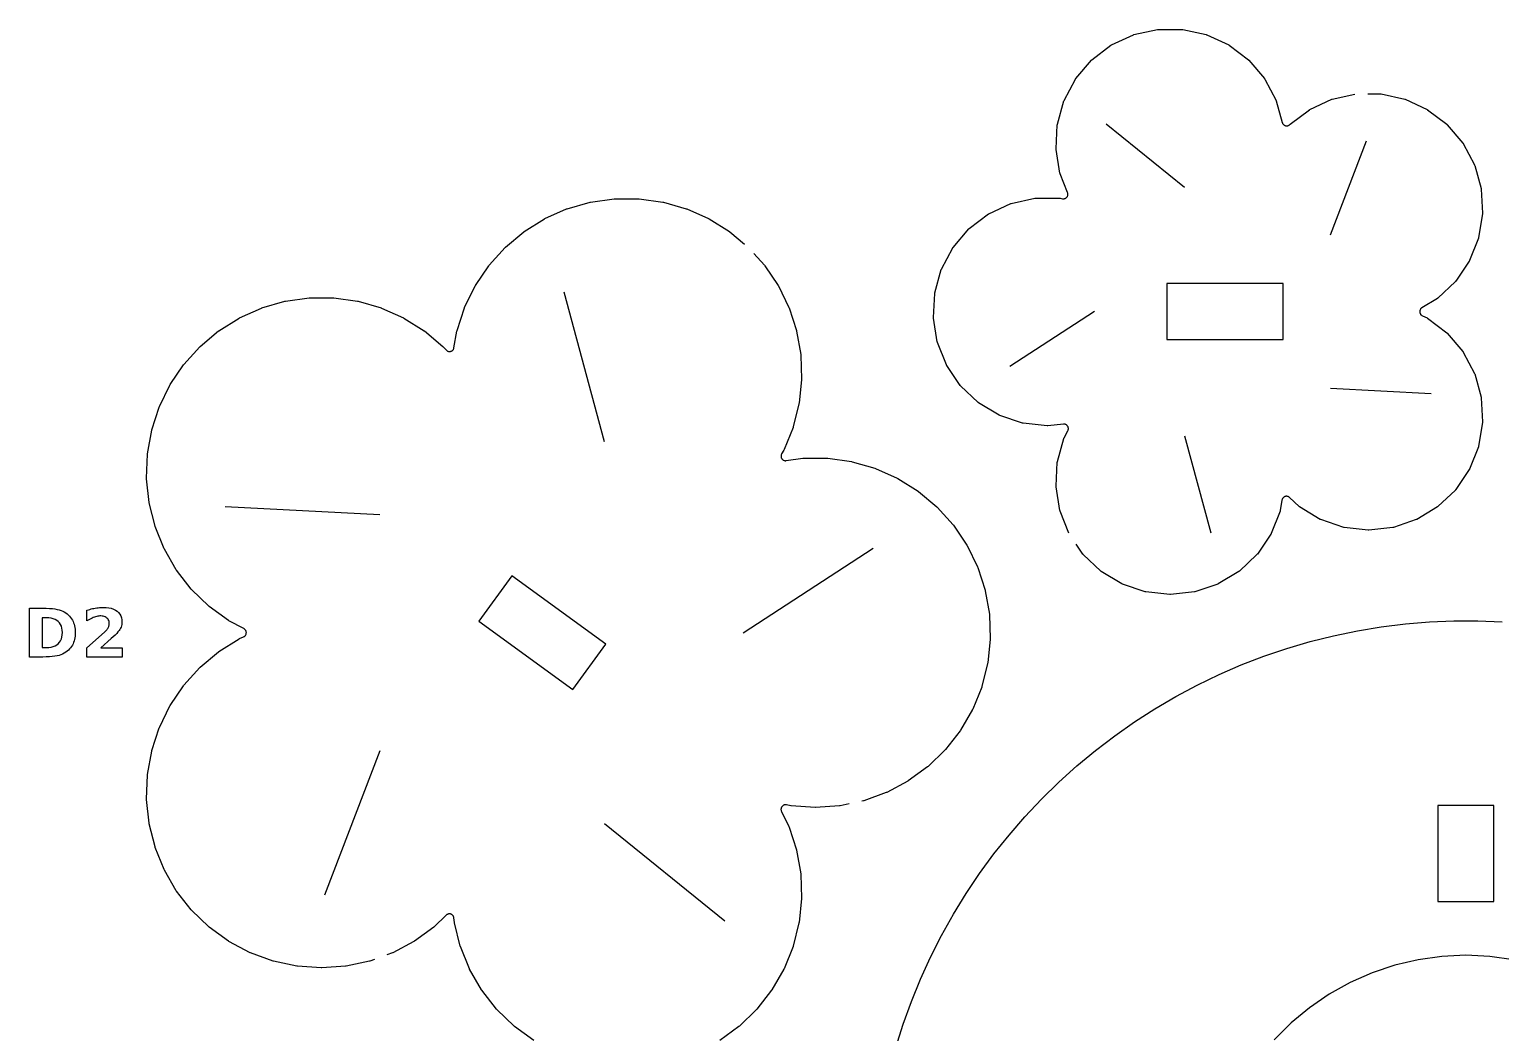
# Model space of a CAD drawing. Header units: millimetres. Extents: x 9 to 297, y 6 to 290.
# Drawn here: x 92.4 to 165.7, y 159.1 to 209.1 of the extents above; entities that cross this region are included whole.
import ezdxf

# ---------------------------------------------------------------- set-up
doc = ezdxf.new("R2010")
doc.units = ezdxf.units.MM
for name, color, linetype in [('CUT', 1, 'CONTINUOUS'), ('ENGRAVE', 5, 'CONTINUOUS'), ('SCORE', 7, 'CONTINUOUS')]:
    doc.layers.add(name, color=color, linetype=linetype)

msp = doc.modelspace()

# ---------------------------------------------------------------- linework, layer by layer
at = {"layer": 'CUT', "color": 1}
for points in [[(144.228, 183.9565), (143.7896, 185.0568), (143.785, 185.0702), (143.782, 185.0841), (143.5875, 186.2705), (143.586, 186.2846), (143.586, 186.2988), (143.6511, 187.4992), (143.6526, 187.5133), (143.6556, 187.5272), (143.9773, 188.6855), (143.9818, 188.699), (143.9877, 188.7119), (144.1744, 189.064), (144.1846, 189.0857), (144.192, 189.1066), (144.1973, 189.1281), (144.2004, 189.15), (144.2014, 189.1721), (144.2002, 189.1942), (144.1969, 189.2161), (144.1914, 189.2376), (144.1838, 189.2584), (144.1742, 189.2783), (144.1627, 189.2972), (144.1494, 189.3149), (144.1344, 189.3312), (144.1179, 189.346), (144.1, 189.359), (144.0809, 189.3703), (144.0608, 189.3796), (144.0399, 189.3868), (144.0184, 189.392), (143.9964, 189.3951), (143.9743, 189.3959), (143.9504, 189.3945), (143.1742, 189.3101), (143.16, 189.3093), (143.1458, 189.3101), (141.9507, 189.4401), (141.9367, 189.4424), (141.923, 189.4462), (140.7837, 189.83), (140.7705, 189.8353), (140.758, 189.8419), (139.7279, 190.4617), (139.7162, 190.4697), (139.7053, 190.4789), (138.8325, 191.3056), (138.8228, 191.3159), (138.8142, 191.3272), (138.1395, 192.3223), (138.1322, 192.3344), (138.1263, 192.3473), (137.6813, 193.4641), (137.6768, 193.4776), (137.6737, 193.4914), (137.4792, 194.6778), (137.4777, 194.6919), (137.4777, 194.7061), (137.5428, 195.9065), (137.5443, 195.9206), (137.5473, 195.9345), (137.869, 197.0929), (137.8735, 197.1063), (137.8795, 197.1192), (138.4426, 198.1814), (138.4499, 198.1935), (138.4585, 198.2048), (139.2368, 199.1211), (139.2465, 199.1314), (139.2573, 199.1406), (140.2144, 199.8681), (140.2262, 199.8761), (140.2387, 199.8827), (141.3298, 200.3875), (141.343, 200.3928), (141.3566, 200.3966), (142.5307, 200.655), (142.5447, 200.6573), (142.5589, 200.6581), (143.7611, 200.6581), (143.7753, 200.6573), (143.7893, 200.655), (143.9046, 200.6296), (143.9283, 200.6256), (143.9503, 200.6241), (143.9725, 200.6248), (143.9944, 200.6276), (144.016, 200.6326), (144.037, 200.6396), (144.0572, 200.6487), (144.0764, 200.6598), (144.0944, 200.6726), (144.111, 200.6872), (144.1262, 200.7034), (144.1397, 200.7209), (144.1514, 200.7397), (144.1612, 200.7596), (144.169, 200.7803), (144.1747, 200.8017), (144.1782, 200.8236), (144.1797, 200.8456), (144.1789, 200.8678), (144.176, 200.8897), (144.1709, 200.9113), (144.1631, 200.934), (143.7896, 201.8715), (143.785, 201.8849), (143.782, 201.8988), (143.5875, 203.0851), (143.586, 203.0993), (143.586, 203.1134), (143.6511, 204.3139), (143.6526, 204.328), (143.6556, 204.3418), (143.9773, 205.5002), (143.9818, 205.5137), (143.9877, 205.5266), (144.5509, 206.5887), (144.5582, 206.6009), (144.5668, 206.6122), (145.3451, 207.5284), (145.3548, 207.5387), (145.3656, 207.5479), (146.3227, 208.2755), (146.3344, 208.2834), (146.347, 208.2901), (147.4381, 208.7949), (147.4513, 208.8001), (147.4649, 208.8039), (148.639, 209.0624), (148.653, 209.0647), (148.6672, 209.0654), (149.8694, 209.0654), (149.8836, 209.0647), (149.8976, 209.0624), (151.0717, 208.8039), (151.0853, 208.8001), (151.0985, 208.7949), (152.1896, 208.2901), (152.2021, 208.2834), (152.2139, 208.2755), (153.1709, 207.5479), (153.1818, 207.5387), (153.1915, 207.5284), (153.9698, 206.6122), (153.9784, 206.6009), (153.9857, 206.5887), (154.5488, 205.5266), (154.5548, 205.5137), (154.5593, 205.5002), (154.8581, 204.4242), (154.8654, 204.402), (154.8741, 204.3822), (154.8847, 204.3634), (154.897, 204.3457), (154.9109, 204.3292), (154.9264, 204.3141), (154.9432, 204.3006), (154.9613, 204.2888), (154.9804, 204.2788), (155.0004, 204.2706), (155.0211, 204.2644), (155.0423, 204.2602), (155.0637, 204.258), (155.0853, 204.258), (155.1068, 204.2599), (155.128, 204.264), (155.1487, 204.27), (155.1688, 204.2781), (155.188, 204.288), (155.2061, 204.2997), (155.2231, 204.313), (155.2367, 204.3261), (155.2491, 204.3366), (156.2061, 205.0641), (156.2179, 205.0721), (156.2304, 205.0788), (157.3215, 205.5836), (157.3347, 205.5888), (157.3483, 205.5926), (158.4685, 205.8392)], [(159.117, 205.8541), (159.7528, 205.8541), (159.767, 205.8533), (159.781, 205.851), (160.9551, 205.5926), (160.9687, 205.5888), (160.9819, 205.5836), (162.073, 205.0788), (162.0856, 205.0721), (162.0973, 205.0641), (163.0544, 204.3366), (163.0652, 204.3274), (163.0749, 204.3171), (163.8532, 203.4008), (163.8618, 203.3896), (163.8691, 203.3774), (164.4323, 202.3152), (164.4382, 202.3024), (164.4427, 202.2889), (164.7644, 201.1305), (164.7674, 201.1167), (164.7689, 201.1026), (164.834, 199.9021), (164.834, 199.8879), (164.8325, 199.8738), (164.638, 198.6875), (164.635, 198.6736), (164.6304, 198.6602), (164.1854, 197.5433), (164.1795, 197.5305), (164.1722, 197.5183), (163.4975, 196.5233), (163.4889, 196.512), (163.4792, 196.5017), (162.6064, 195.6749), (162.5956, 195.6657), (162.5838, 195.6578), (161.8147, 195.195), (161.7947, 195.1816), (161.7777, 195.1675), (161.762, 195.1518), (161.748, 195.1347), (161.7358, 195.1162), (161.7254, 195.0967), (161.717, 195.0762), (161.7107, 195.055), (161.7065, 195.0332), (161.7044, 195.0112), (161.7045, 194.989), (161.7068, 194.967), (161.7112, 194.9453), (161.7178, 194.9242), (161.7264, 194.9038), (161.7369, 194.8843), (161.7494, 194.866), (161.7635, 194.849), (161.7793, 194.8334), (161.7965, 194.8195), (161.815, 194.8074), (161.8363, 194.7962), (162.073, 194.6867), (162.0856, 194.6801), (162.0973, 194.6721), (163.0544, 193.9446), (163.0652, 193.9354), (163.0749, 193.9251), (163.8532, 193.0088), (163.8618, 192.9975), (163.8691, 192.9854), (164.4323, 191.9232), (164.4382, 191.9103), (164.4427, 191.8969), (164.7644, 190.7385), (164.7674, 190.7246), (164.7689, 190.7105), (164.834, 189.5101), (164.834, 189.4959), (164.8325, 189.4818), (164.638, 188.2954), (164.635, 188.2816), (164.6304, 188.2681), (164.1854, 187.1513), (164.1795, 187.1384), (164.1722, 187.1263), (163.4975, 186.1312), (163.4889, 186.1199), (163.4792, 186.1096), (162.6064, 185.2829), (162.5956, 185.2737), (162.5838, 185.2657), (161.5537, 184.6459), (161.5412, 184.6393), (161.528, 184.634), (160.3887, 184.2501), (160.375, 184.2464), (160.361, 184.2441), (159.1659, 184.1141), (159.1517, 184.1133), (159.1375, 184.1141), (157.9424, 184.2441), (157.9284, 184.2464), (157.9147, 184.2501), (156.7754, 184.634), (156.7623, 184.6393), (156.7497, 184.6459), (155.7196, 185.2657), (155.7079, 185.2737), (155.697, 185.2829), (155.2189, 185.7358), (155.2007, 185.7514), (155.1826, 185.7641), (155.1633, 185.7749), (155.143, 185.7838), (155.122, 185.7907), (155.1003, 185.7955), (155.0783, 185.7981), (155.0562, 185.7985), (155.0341, 185.7968), (155.0123, 185.7929), (154.991, 185.7868), (154.9704, 185.7787), (154.9507, 185.7686), (154.9321, 185.7567), (154.9147, 185.7429), (154.8988, 185.7276), (154.8845, 185.7107), (154.8719, 185.6925), (154.8611, 185.6731), (154.8523, 185.6528), (154.8456, 185.6317), (154.8405, 185.6083), (154.7546, 185.0841), (154.7515, 185.0702), (154.747, 185.0568), (154.302, 183.94), (154.2961, 183.9271), (154.2887, 183.9149), (153.6141, 182.9199), (153.6055, 182.9086), (153.5957, 182.8983), (152.723, 182.0715), (152.7121, 182.0624), (152.7004, 182.0544), (151.6703, 181.4346), (151.6577, 181.4279), (151.6446, 181.4227), (150.5053, 181.0388), (150.4916, 181.035), (150.4776, 181.0327), (149.2825, 180.9028), (149.2683, 180.902), (149.2541, 180.9028), (148.059, 181.0327), (148.045, 181.035), (148.0313, 181.0388), (146.892, 181.4227), (146.8788, 181.4279), (146.8663, 181.4346), (145.8362, 182.0544), (145.8244, 182.0624), (145.8136, 182.0715), (144.9408, 182.8983), (144.9311, 182.9086), (144.9225, 182.9199), (144.5867, 183.4151)], [(109.6429, 162.7171), (109.4119, 162.633), (109.3868, 162.6258), (108.2231, 162.3785), (108.1972, 162.3748), (107.0104, 162.2919), (106.9843, 162.2919), (105.7975, 162.3748), (105.7716, 162.3785), (104.608, 162.6258), (104.5828, 162.633), (103.4649, 163.0399), (103.441, 163.0506), (102.3906, 163.6091), (102.3684, 163.6229), (101.406, 164.3222), (101.3859, 164.339), (100.5302, 165.1654), (100.5127, 165.1848), (99.7802, 166.1223), (99.7656, 166.144), (99.1708, 167.1743), (99.1593, 167.1978), (98.7136, 168.3008), (98.7056, 168.3257), (98.4178, 169.48), (98.4132, 169.5058), (98.2889, 170.6889), (98.288, 170.7151), (98.3295, 171.904), (98.3322, 171.93), (98.5388, 173.1016), (98.5451, 173.127), (98.9127, 174.2584), (98.9225, 174.2827), (99.4441, 175.3519), (99.4571, 175.3746), (100.1224, 176.3609), (100.1385, 176.3815), (100.9345, 177.2656), (100.9533, 177.2837), (101.8647, 178.0484), (101.8858, 178.0638), (102.8947, 178.6942), (102.9178, 178.7065), (103.1191, 178.7961), (103.1402, 178.8068), (103.1587, 178.8185), (103.1759, 178.8319), (103.1918, 178.8469), (103.2061, 178.8634), (103.2187, 178.8812), (103.2296, 178.9002), (103.2386, 178.9201), (103.2456, 178.9408), (103.2505, 178.962), (103.2534, 178.9837), (103.2542, 179.0055), (103.2528, 179.0273), (103.2493, 179.0488), (103.2438, 179.07), (103.2362, 179.0905), (103.2267, 179.1101), (103.2153, 179.1288), (103.2022, 179.1462), (103.1875, 179.1623), (103.1712, 179.1769), (103.1536, 179.1898), (103.1333, 179.2019), (102.3906, 179.5968), (102.3684, 179.6107), (101.406, 180.31), (101.3859, 180.3268), (100.5302, 181.1532), (100.5127, 181.1726), (99.7802, 182.1101), (99.7656, 182.1318), (99.1708, 183.162), (99.1593, 183.1855), (98.7136, 184.2886), (98.7056, 184.3135), (98.4178, 185.4678), (98.4132, 185.4935), (98.2889, 186.6767), (98.288, 186.7028), (98.3295, 187.8918), (98.3322, 187.9178), (98.5388, 189.0894), (98.5451, 189.1147), (98.9127, 190.2462), (98.9225, 190.2704), (99.4441, 191.3397), (99.4571, 191.3623), (100.1224, 192.3486), (100.1385, 192.3692), (100.9345, 193.2533), (100.9533, 193.2715), (101.8647, 194.0362), (101.8858, 194.0516), (102.8947, 194.682), (102.9178, 194.6943), (104.0046, 195.1781), (104.0292, 195.1871), (105.1728, 195.515), (105.1984, 195.5204), (106.3765, 195.686), (106.4025, 195.6878), (107.5922, 195.6878), (107.6183, 195.686), (108.7964, 195.5204), (108.822, 195.515), (109.9655, 195.1871), (109.9901, 195.1781), (111.0769, 194.6943), (111.1, 194.682), (112.1089, 194.0516), (112.1301, 194.0362), (113.0414, 193.2715), (113.0602, 193.2533), (113.2077, 193.0896), (113.2243, 193.0728), (113.2411, 193.0588), (113.2592, 193.0466), (113.2784, 193.0362), (113.2985, 193.0276), (113.3194, 193.0211), (113.3407, 193.0166), (113.3624, 193.0143), (113.3843, 193.014), (113.406, 193.0159), (113.4275, 193.0198), (113.4485, 193.0258), (113.4688, 193.0339), (113.4882, 193.0438), (113.5066, 193.0556), (113.5238, 193.0691), (113.5395, 193.0843), (113.5537, 193.1008), (113.5663, 193.1187), (113.577, 193.1377), (113.5859, 193.1577), (113.5928, 193.1784), (113.598, 193.2015), (113.7441, 194.0299), (113.7504, 194.0552), (114.118, 195.1867), (114.1278, 195.2109), (114.6493, 196.2802), (114.6624, 196.3028), (115.3276, 197.2891), (115.3437, 197.3097), (116.1398, 198.1938), (116.1586, 198.212), (117.0699, 198.9767), (117.0911, 198.992), (118.1, 199.6225), (118.1231, 199.6347), (119.2099, 200.1186), (119.2345, 200.1276), (120.378, 200.4555), (120.4036, 200.4609), (121.5817, 200.6265), (121.6078, 200.6283), (122.7975, 200.6283), (122.8235, 200.6265), (124.0016, 200.4609), (124.0272, 200.4555), (125.1708, 200.1276), (125.1954, 200.1186), (126.2822, 199.6347), (126.3053, 199.6225), (127.3142, 198.992), (127.3353, 198.9767), (128.0689, 198.3611)], [(128.5277, 197.9026), (129.0615, 197.3097), (129.0776, 197.2891), (129.7429, 196.3028), (129.7559, 196.2802), (130.2775, 195.2109), (130.2873, 195.1867), (130.6549, 194.0552), (130.6612, 194.0299), (130.8678, 192.8583), (130.8705, 192.8323), (130.912, 191.6433), (130.9111, 191.6172), (130.7868, 190.434), (130.7822, 190.4083), (130.4944, 189.2539), (130.4864, 189.2291), (130.0407, 188.126), (130.0292, 188.1025), (129.9191, 187.9117), (129.9082, 187.8907), (129.9002, 187.8704), (129.8941, 187.8494), (129.8901, 187.8279), (129.8882, 187.8062), (129.8885, 187.7843), (129.8908, 187.7626), (129.8953, 187.7412), (129.9018, 187.7204), (129.9103, 187.7003), (129.9207, 187.6811), (129.9329, 187.6629), (129.9468, 187.6461), (129.9623, 187.6307), (129.9791, 187.6169), (129.9973, 187.6047), (130.0166, 187.5944), (130.0367, 187.586), (130.0576, 187.5796), (130.079, 187.5753), (130.1007, 187.573), (130.1226, 187.5729), (130.1461, 187.5751), (130.9791, 187.6921), (131.0052, 187.694), (132.1948, 187.694), (132.2209, 187.6921), (133.399, 187.5266), (133.4246, 187.5211), (134.5682, 187.1932), (134.5927, 187.1843), (135.6796, 186.7004), (135.7026, 186.6881), (136.7115, 186.0577), (136.7327, 186.0423), (137.644, 185.2776), (137.6628, 185.2594), (138.4589, 184.3753), (138.475, 184.3547), (139.1402, 183.3685), (139.1533, 183.3458), (139.6748, 182.2765), (139.6846, 182.2523), (140.0523, 181.1209), (140.0586, 181.0955), (140.2652, 179.9239), (140.2679, 179.8979), (140.3094, 178.7089), (140.3085, 178.6828), (140.1841, 177.4997), (140.1796, 177.4739), (139.8918, 176.3196), (139.8837, 176.2947), (139.4381, 175.1917), (139.4266, 175.1682), (138.8318, 174.1379), (138.8171, 174.1162), (138.0847, 173.1787), (138.0672, 173.1593), (137.2114, 172.3329), (137.1914, 172.3161), (136.2289, 171.6168), (136.2068, 171.603), (135.1564, 171.0444), (135.1325, 171.0338), (134.0145, 170.6269), (133.9894, 170.6197), (133.9172, 170.6044)], [(135.608, 158.3366), (135.9717, 159.4878), (136.382, 160.6231), (136.8383, 161.7408), (137.3398, 162.8389), (137.8856, 163.9156), (138.475, 164.9692), (139.1068, 165.9979), (139.78, 167), (140.4936, 167.9737), (141.2463, 168.9175), (142.0368, 169.8299), (142.8639, 170.7092), (143.7262, 171.5541), (144.6223, 172.3631), (145.5505, 173.1349), (146.5095, 173.8682), (147.4976, 174.5617), (148.5132, 175.2144), (149.5546, 175.8251), (150.6199, 176.3928), (151.7076, 176.9166), (152.8157, 177.3956), (153.9425, 177.829), (155.0859, 178.216), (156.2442, 178.5562), (157.4155, 178.8487), (158.5976, 179.0933), (159.7888, 179.2895), (160.987, 179.4368), (162.1902, 179.5352), (163.3964, 179.5845), (164.6036, 179.5845), (165.8098, 179.5352)], [(133.2814, 170.4692), (132.8257, 170.3724), (132.7998, 170.3687), (131.6131, 170.2857), (131.5869, 170.2857), (130.4002, 170.3687), (130.3743, 170.3724), (130.1587, 170.4182), (130.1354, 170.422), (130.1136, 170.4234), (130.0917, 170.4226), (130.0701, 170.4198), (130.0488, 170.4149), (130.0281, 170.4079), (130.0082, 170.3989), (129.9892, 170.3881), (129.9714, 170.3755), (129.9549, 170.3612), (129.9399, 170.3454), (129.9264, 170.3282), (129.9147, 170.3097), (129.9048, 170.2903), (129.8969, 170.2699), (129.891, 170.2489), (129.8871, 170.2274), (129.8854, 170.2056), (129.8857, 170.1838), (129.8882, 170.1621), (129.8928, 170.1408), (129.8994, 170.1199), (129.9087, 170.0982), (130.2775, 169.3422), (130.2873, 169.3179), (130.6549, 168.1865), (130.6612, 168.1611), (130.8678, 166.9895), (130.8705, 166.9635), (130.912, 165.7746), (130.9111, 165.7484), (130.7868, 164.5653), (130.7822, 164.5395), (130.4944, 163.3852), (130.4864, 163.3603), (130.0407, 162.2573), (130.0292, 162.2338), (129.4344, 161.2035), (129.4198, 161.1818), (128.6873, 160.2444), (128.6698, 160.2249), (127.8141, 159.3985), (127.794, 159.3817), (126.8316, 158.6824)], [(117.5737, 158.6824), (116.6112, 159.3817), (116.5912, 159.3985), (115.7354, 160.2249), (115.7179, 160.2444), (114.9855, 161.1818), (114.9709, 161.2035), (114.376, 162.2338), (114.3646, 162.2573), (113.9189, 163.3603), (113.9108, 163.3852), (113.623, 164.5395), (113.6185, 164.5653), (113.5954, 164.7844), (113.5918, 164.8078), (113.5864, 164.829), (113.579, 164.8495), (113.5696, 164.8692), (113.5583, 164.8879), (113.5453, 164.9055), (113.5306, 164.9216), (113.5145, 164.9363), (113.497, 164.9494), (113.4783, 164.9607), (113.4586, 164.9701), (113.4381, 164.9776), (113.4169, 164.983), (113.3953, 164.9864), (113.3735, 164.9876), (113.3517, 164.9868), (113.3301, 164.9838), (113.3088, 164.9787), (113.2882, 164.9716), (113.2683, 164.9626), (113.2494, 164.9516), (113.2317, 164.9389), (113.2139, 164.9233), (112.6088, 164.339), (112.5888, 164.3222), (111.6263, 163.6229), (111.6041, 163.6091), (110.5537, 163.0506), (110.5298, 163.0399), (110.2537, 162.9394)], [(166.3749, 162.7048), (165.1926, 162.8698), (164, 162.9249), (162.8074, 162.8698), (161.6251, 162.7048), (160.4629, 162.4315), (159.331, 162.0521), (158.2389, 161.5699), (157.1959, 160.989), (156.211, 160.3143), (155.2925, 159.5516), (154.4484, 158.7075)]]:
    msp.add_lwpolyline(points, dxfattribs=at)
for points in [[(149.105, 193.605), (154.895, 193.605), (154.895, 196.395), (149.105, 196.395), (149.105, 193.605)], [(121.1621, 178.4269), (116.4779, 181.8302), (114.8379, 179.5731), (119.5221, 176.1698), (121.1621, 178.4269)], [(162.605, 167.7857), (162.605, 166.0714), (162.605, 165.605), (165.395, 165.605), (165.395, 166.1071), (165.395, 167.9286), (165.395, 169.9286), (165.395, 170.395), (162.605, 170.395), (162.605, 169.8929), (162.605, 167.7857)]]:
    msp.add_lwpolyline(points, close=True, dxfattribs=at)
at = {"layer": 'ENGRAVE', "color": 5}
for points in [[(93.2868, 180.2177), (93.4477, 180.2111), (93.593, 180.2001), (93.7225, 180.1848), (93.8364, 180.165), (93.9346, 180.1409), (94.0228, 180.1116), (94.1067, 180.0761), (94.1862, 180.0345), (94.2615, 179.9868), (94.3326, 179.9331), (94.3993, 179.8732), (94.4538, 179.817), (94.5034, 179.758), (94.5482, 179.6962), (94.5881, 179.6316), (94.6231, 179.5642), (94.6532, 179.4939), (94.6785, 179.4207), (94.6993, 179.3444), (94.7154, 179.2649), (94.727, 179.1822), (94.7339, 179.0963), (94.7362, 179.0073), (94.7339, 178.9173), (94.727, 178.8305), (94.7154, 178.7471), (94.6993, 178.6669), (94.6785, 178.5901), (94.6532, 178.5166), (94.6231, 178.4461), (94.5881, 178.3785), (94.5482, 178.3137), (94.5034, 178.2518), (94.4538, 178.1927), (94.3993, 178.1365), (94.332, 178.0766), (94.2604, 178.0229), (94.1844, 177.9752), (94.1041, 177.9336), (94.0195, 177.8981), (93.9305, 177.8688), (93.8318, 177.8447), (93.7178, 177.8249), (93.5887, 177.8096), (93.4444, 177.7986), (93.2849, 177.792), (93.1102, 177.7898), (92.4494, 177.7898), (92.4494, 180.2199), (93.1102, 180.2199), (93.2868, 180.2177)], [(93.3006, 178.2635), (93.4236, 178.2688), (93.5365, 178.2846), (93.6394, 178.3111), (93.7321, 178.3481), (93.8148, 178.3957), (93.8874, 178.4539), (93.9493, 178.5222), (94, 178.6), (94.0394, 178.6875), (94.0675, 178.7845), (94.0844, 178.8911), (94.09, 179.0073), (94.0844, 179.1229), (94.0676, 179.229), (94.0396, 179.3255), (94.0003, 179.4124), (93.9499, 179.4897), (93.8882, 179.5574), (93.8158, 179.6151), (93.7332, 179.6623), (93.6404, 179.699), (93.5374, 179.7252), (93.4241, 179.741), (93.3006, 179.7462), (93.076, 179.7462), (93.076, 178.2635), (93.3006, 178.2635)], [(97.0733, 178.2505), (97.0733, 177.7898), (95.3073, 177.7898), (95.3073, 178.2505), (96.1944, 179.0333), (96.2323, 179.069), (96.2667, 179.1044), (96.2977, 179.1395), (96.3253, 179.1744), (96.3495, 179.209), (96.3702, 179.2433), (96.3876, 179.2777), (96.4018, 179.3126), (96.4129, 179.3479), (96.4208, 179.3836), (96.4255, 179.4198), (96.4271, 179.4565), (96.4239, 179.5116), (96.4144, 179.563), (96.3984, 179.6107), (96.3761, 179.6547), (96.3474, 179.695), (96.3124, 179.7316), (96.272, 179.7634), (96.2275, 179.7894), (96.1787, 179.8097), (96.1257, 179.8242), (96.0686, 179.8328), (96.0072, 179.8357), (95.9576, 179.834), (95.9065, 179.8288), (95.8538, 179.8201), (95.7996, 179.8079), (95.7438, 179.7922), (95.6866, 179.7731), (95.6278, 179.7505), (95.5678, 179.7245), (95.5063, 179.6952), (95.4435, 179.6624), (95.3794, 179.6263), (95.3138, 179.5867), (95.3138, 180.1206), (95.3842, 180.143), (95.4544, 180.1635), (95.5242, 180.1822), (95.5938, 180.1991), (95.6631, 180.214), (95.7321, 180.2272), (95.8008, 180.2384), (95.869, 180.2475), (95.9368, 180.2546), (96.0041, 180.2597), (96.071, 180.2628), (96.1374, 180.2638), (96.2774, 180.2585), (96.4066, 180.2425), (96.525, 180.2158), (96.6326, 180.1784), (96.7293, 180.1304), (96.8153, 180.0717), (96.8892, 180.0035), (96.9496, 179.9269), (96.9966, 179.8418), (97.0302, 179.7484), (97.0503, 179.6465), (97.057, 179.5363), (97.0542, 179.4708), (97.0456, 179.4069), (97.0314, 179.3444), (97.0114, 179.2834), (96.9858, 179.224), (96.9545, 179.166), (96.914, 179.1055), (96.861, 179.0386), (96.7954, 178.9652), (96.7172, 178.8853), (96.6265, 178.799), (96.5232, 178.7062), (96.0039, 178.2505), (97.0733, 178.2505)]]:
    msp.add_lwpolyline(points, close=True, dxfattribs=at)
at = {"layer": 'SCORE', "color": 7}
for points in [[(149.9914, 201.1819), (146.0915, 204.3377)], [(157.2586, 198.8206), (159.0548, 203.5048)], [(121.0902, 188.5106), (119.09, 195.965)], [(145.5, 195), (141.2935, 192.2662)], [(157.2586, 191.1794), (162.2686, 190.9186)], [(149.9914, 188.8181), (151.2915, 183.9727)], [(109.9098, 184.8779), (102.2021, 185.2791)], [(128, 179), (134.4715, 183.2059)], [(109.9098, 173.1221), (107.1464, 165.9157)], [(121.0902, 169.4894), (127.09, 164.6343)]]:
    msp.add_lwpolyline(points, dxfattribs=at)

doc.saveas('drawing.dxf')
